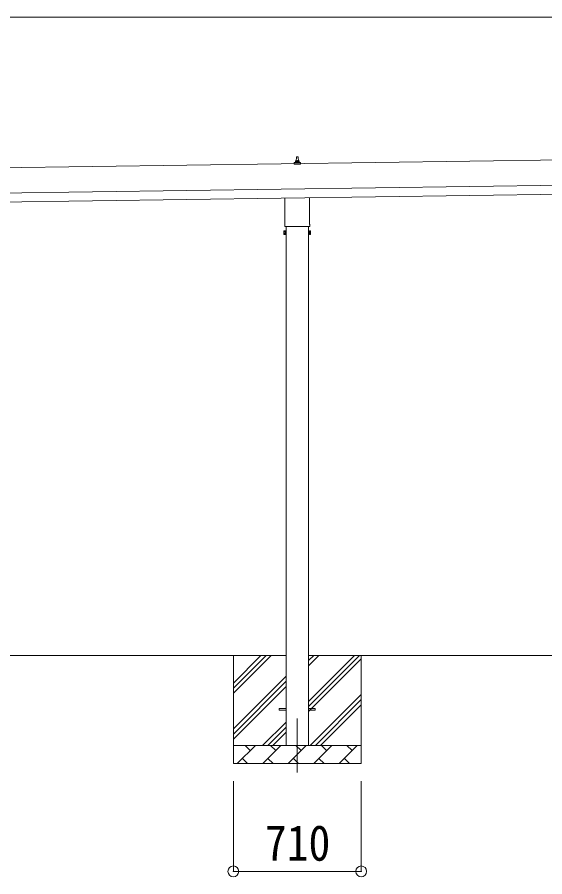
# Model space of a CAD drawing. Units: millimetres at full size, sheet at 1:60; details may follow other scales. Extents: x -16864 to 16864, y -11640 to 11640.
# Drawn here: x 2391 to 5321, y -8490 to -3719 of the extents above; entities that cross this region are included whole.
import ezdxf
from ezdxf.enums import TextEntityAlignment as Align

# ---------------------------------------------------------------- set-up
doc = ezdxf.new("R2010")
doc.units = ezdxf.units.MM
doc.header["$LTSCALE"] = 60
doc.header["$PDMODE"] = 32
doc.header["$PDSIZE"] = 60
doc.linetypes.add('CHAIN1', pattern=[8, 5, -1, 1, -1])
for name, color, linetype, lineweight in [('0-1_Defpoints', 7, 'CHAIN1', 9), ('0-2_TEXT1', 4, 'Continuous', 9), ('0-3_SHAPE', 7, 'Continuous', 9), ('0-8_TABLE1', 6, 'Continuous', 9)]:
    doc.layers.add(name, color=color, linetype=linetype, lineweight=lineweight)
doc.styles.add('ＭＳ ゴシック', font='')
doc.styles.get('ＭＳ ゴシック').set_extended_font_data('MS Gothic')

msp = doc.modelspace()

# ---------------------------------------------------------------- linework, layer by layer
at = {"layer": '0-1_Defpoints'}
msp.add_line((3946.57, -7611.46), (3946.57, -7960.46), dxfattribs=at)
at = {"layer": '0-2_TEXT1'}
for p, q in [((6586.63, -4493.76), (1051.17, -4572.84)), ((3928.62, -4534.13), (3928.62, -4526.41)), ((3929.01, -4525.63), (3964.74, -4525.63)), ((3929.39, -4525.44), (3936.11, -4523.81)), ((3936.49, -4523.63), (3957.26, -4523.63)), ((3936.87, -4522.84), (3936.87, -4518.63)), ((3937.87, -4518.63), (3955.87, -4518.63)), ((3940.87, -4518.63), (3941.6, -4495.1)), ((3942.6, -4494.13), (3951.15, -4494.13)), ((3952.15, -4495.1), (3952.87, -4518.63)), ((3956.87, -4522.84), (3956.87, -4518.63)), ((3964.36, -4525.44), (3957.64, -4523.81)), ((3965.12, -4534.13), (3965.12, -4526.41)), ((3965.12, -4534.13), (3928.62, -4534.13)), ((1053.17, -4712.83), (6588.63, -4633.75)), ((1053.88, -4762.82), (6589.35, -4683.74)), ((3878.27, -4868.11), (3878.27, -4722.47)), ((4014.87, -4720.52), (4014.87, -4868.11)), ((3872.57, -4906.38), (3873.33, -4905.07)), ((3872.57, -4906.38), (3872.57, -4923.38)), ((3879.57, -4909.98), (3873.33, -4909.98)), ((3876.57, -4876.88), (3876.57, -4871.38)), ((4014.5, -4880.38), (3878.63, -4880.38)), ((3884.07, -4880.38), (3884.07, -7761.46)), ((4009.07, -7761.46), (4009.07, -4880.38)), ((4013.57, -4909.98), (4019.81, -4909.98)), ((4016.57, -4871.38), (4016.57, -4876.88)), ((4020.57, -4906.38), (4019.81, -4905.07)), ((4020.57, -4906.38), (4020.57, -4923.38)), ((3872.57, -4923.38), (3873.33, -4924.7)), ((3879.57, -4919.79), (3873.33, -4919.79)), ((3879.57, -4924.7), (3873.33, -4924.7)), ((3882.07, -4924.08), (3879.57, -4924.08)), ((4011.07, -4924.08), (4013.57, -4924.08)), ((4013.57, -4919.79), (4019.81, -4919.79)), ((4013.57, -4924.7), (4019.81, -4924.7)), ((4020.57, -4923.38), (4019.81, -4924.7)), ((3846.57, -7556.96), (3884.07, -7556.96)), ((3846.57, -7565.96), (3846.57, -7556.96)), ((3846.57, -7556.96), (3884.07, -7556.96)), ((3846.57, -7565.96), (3846.57, -7556.96)), ((3846.57, -7565.96), (3884.07, -7565.96)), ((3846.57, -7565.96), (3884.07, -7565.96)), ((4009.07, -7556.96), (4046.57, -7556.96)), ((4009.07, -7556.96), (4046.57, -7556.96)), ((4009.07, -7565.96), (4046.57, -7565.96)), ((4009.07, -7565.96), (4046.57, -7565.96)), ((4046.57, -7565.96), (4046.57, -7556.96)), ((4046.57, -7565.96), (4046.57, -7556.96))]:
    msp.add_line(p, q, dxfattribs=at)
for points in [[(3879.57, -4924.7), (3879.57, -4905.07), (3873.33, -4905.07)], [(3879.57, -4924.08), (3879.57, -4905.68), (3882.07, -4905.68)], [(4013.57, -4924.08), (4013.57, -4905.68), (4011.07, -4905.68)], [(4013.57, -4924.7), (4013.57, -4905.07), (4019.81, -4905.07)]]:
    msp.add_lwpolyline(points, dxfattribs=at)
for points in [[(3882.07, -4925.38), (3882.07, -4904.38), (3884.07, -4904.38), (3884.07, -4925.38)], [(4011.07, -4925.38), (4011.07, -4904.38), (4009.07, -4904.38), (4009.07, -4925.38)]]:
    msp.add_lwpolyline(points, close=True, dxfattribs=at)
for centre, radius, start, end in [((3929.62, -4526.41), 1, 103.62699, 180), ((3935.87, -4522.84), 1, 283.62699, 0), ((3940.96, -4519.26), 4.13, 90, 171.17633), ((3937.87, -4519.63), 1, 90, 180), ((3942.6, -4495.13), 1, 90, 178.60509), ((3950.21, -4518.63), 4.83, 133.60282, 180), ((3943.54, -4518.63), 4.83, 0, 46.39718), ((3951.15, -4495.13), 1, 1.39491, 90), ((3952.79, -4519.26), 4.13, 8.82367, 90), ((3955.87, -4519.63), 1, 0, 90), ((3957.87, -4522.84), 1, 180, 256.37301), ((3964.12, -4526.41), 1, 0, 76.37301), ((3876.91, -4907.52), 4.34, 145.61575, 214.38425), ((3888.81, -4914.88), 16.24, 162.41205, 197.58795), ((3880.57, -4871.38), 4, 125.09963, 180), ((3880.57, -4876.88), 4, 180, 194.47751), ((3880.57, -4876.88), 4, 194.47751, 241.04498), ((4012.57, -4876.88), 4, 298.95502, 345.52249), ((4012.57, -4871.38), 4, 0, 54.90037), ((4012.57, -4876.88), 4, 345.52249, 0), ((4016.22, -4907.52), 4.34, 325.61575, 34.38425), ((4004.33, -4914.88), 16.24, 342.41205, 17.58795), ((3876.91, -4922.25), 4.34, 145.61575, 214.38425), ((4016.22, -4922.25), 4.34, 325.61575, 34.38425)]:
    msp.add_arc(centre, radius, start, end, dxfattribs=at)
at = {"layer": '0-3_SHAPE'}
for p, q in [((3884.07, -7261.46), (2009.07, -7261.46)), ((3591.57, -7261.46), (3591.57, -7861.46)), ((3591.57, -7414.94), (3745.05, -7261.46)), ((3591.57, -7443.22), (3773.33, -7261.46)), ((3591.57, -7471.51), (3801.62, -7261.46)), ((5884.07, -7261.46), (4009.07, -7261.46)), ((4009.07, -7290.28), (4037.89, -7261.46)), ((4009.07, -7318.57), (4066.18, -7261.46)), ((4009.07, -7516.55), (4264.17, -7261.46)), ((4009.07, -7544.84), (4291.57, -7262.34)), ((4009.07, -7573.12), (4301.57, -7280.62)), ((4301.57, -7261.46), (4301.57, -7861.46)), ((3591.57, -7669.5), (3884.07, -7377)), ((3591.57, -7697.78), (3884.07, -7405.28)), ((3591.57, -7726.07), (3884.07, -7433.57)), ((4018.72, -7761.46), (4301.57, -7478.61)), ((4047.01, -7761.46), (4301.57, -7506.9)), ((4075.29, -7761.46), (4301.57, -7535.18)), ((3754.17, -7761.46), (3884.07, -7631.55)), ((3782.45, -7761.46), (3884.07, -7659.84)), ((3810.73, -7761.46), (3884.07, -7688.12)), ((3591.57, -7761.46), (4301.57, -7761.46)), ((3613.72, -7861.46), (3713.72, -7761.46)), ((3685.17, -7790.01), (3656.62, -7761.46)), ((3755.14, -7861.46), (3855.14, -7761.46)), ((3826.59, -7790.01), (3798.04, -7761.46)), ((3896.57, -7861.46), (3996.57, -7761.46)), ((3968.01, -7790.01), (3939.46, -7761.46)), ((4037.99, -7861.46), (4137.99, -7761.46)), ((4109.43, -7790.01), (4080.88, -7761.46)), ((4179.41, -7861.46), (4279.41, -7761.46)), ((4250.86, -7790.01), (4222.3, -7761.46)), ((4301.57, -7861.46), (3591.57, -7861.46)), ((3642.28, -7832.9), (3670.83, -7861.46)), ((3783.7, -7832.9), (3812.25, -7861.46)), ((3925.12, -7832.9), (3953.67, -7861.46)), ((4066.54, -7832.9), (4095.09, -7861.46)), ((4207.96, -7832.9), (4236.52, -7861.46))]:
    msp.add_line(p, q, dxfattribs=at)
at = {"layer": '0-8_TABLE1'}
for p, q in [((12877.57, -3718.82), (1018.57, -3718.82)), ((3591.57, -8460.46), (3591.57, -7960.46)), ((4301.57, -8460.46), (4301.57, -7960.46)), ((3591.57, -8460.46), (4301.57, -8460.46))]:
    msp.add_line(p, q, dxfattribs=at)
for p in [(3591.57, -8460.46), (4301.57, -8460.46)]:
    msp.add_point(p, dxfattribs=at)

# ---------------------------------------------------------------- texts
at = {"layer": '0-8_TABLE1', "color": 7, "style": 'ＭＳ ゴシック', "width": 0.9}
msp.add_text('710', height=197.9, dxfattribs=at).set_placement((3766.57, -8460.46), align=Align.BOTTOM_LEFT)

doc.saveas('drawing.dxf')
